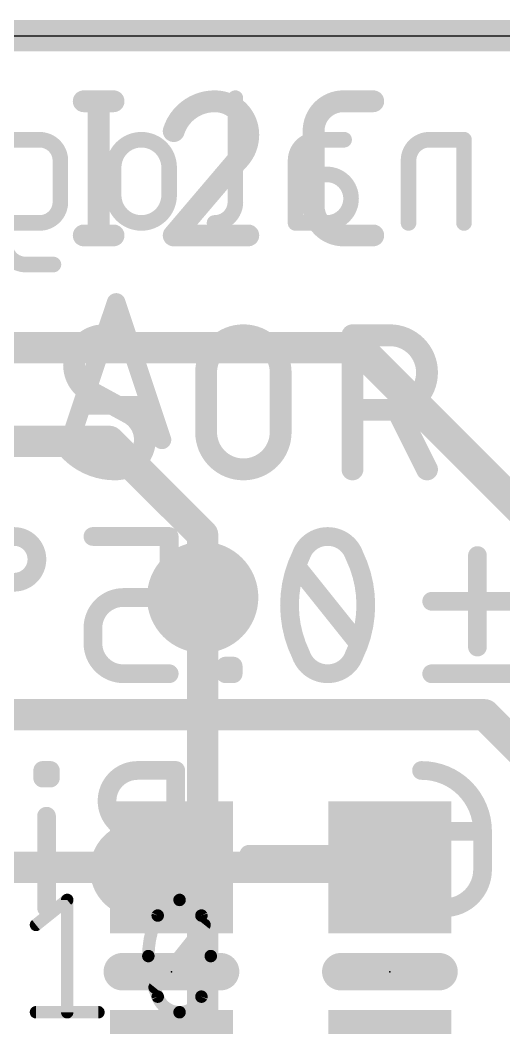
# Model space of a CAD drawing. Extents: x -0.1 to 23, y -0.1 to 16.6.
# Drawn here: x 14.01 to 17.95, y 8.43 to 16.64 of the extents above; entities that cross this region are included whole.
import ezdxf

# ---------------------------------------------------------------- set-up
doc = ezdxf.new("R2010")
doc.units = 0
for name, color, linetype in [('1', 12, 'CONTINUOUS'), ('16', 5, 'CONTINUOUS'), ('18', 110, 'CONTINUOUS'), ('20', 31, 'CONTINUOUS'), ('21', 40, 'CONTINUOUS'), ('22', 6, 'CONTINUOUS'), ('23', 53, 'CONTINUOUS'), ('27', 4, 'CONTINUOUS')]:
    doc.layers.add(name, color=color, linetype=linetype)

# ---------------------------------------------------------------- blocks, each defined once
blk = doc.blocks.new('RECT')
blk.add_solid([(-0.5, -0.5), (0.5, -0.5), (-0.5, 0.5), (0.5, 0.5)])
blk = doc.blocks.new('ROUNDV')
at = {"const_width": 0.5}
blk.add_lwpolyline([(0, -0.25, 1), (0, 0.25, 1), (0, -0.25)], format="xyb", dxfattribs=at)

msp = doc.modelspace()

# ---------------------------------------------------------------- linework, layer by layer
at = {"layer": '1', "const_width": 0.254}
for points in [[(16.764, 13.97), (10.414, 13.97)], [(19.05, 11.684), (16.764, 13.97)], [(14.732, 13.208), (12.446, 13.208)], [(15.494, 12.446), (14.732, 13.208)], [(15.494, 12.446), (15.494, 11.938)], [(17.7885, 10.982), (13.843, 10.982)], [(18.1022, 10.6683), (17.7885, 10.982)], [(15.24, 9.74), (11.596, 9.74)], [(17.018, 9.74), (15.24, 9.74)]]:
    msp.add_lwpolyline(points, dxfattribs=at)
at = {"layer": '1', "const_width": 0.127}
for points in [[(16.8089, 14.0149, 1), (16.7191, 13.9251)], [(16.764, 13.9065, 1), (16.764, 14.0335)], [(14.7769, 13.2529, 1), (14.6871, 13.1631)], [(14.732, 13.1445, 1), (14.732, 13.2715)], [(15.5575, 12.446, 1), (15.4305, 12.446)], [(15.4491, 12.4011, 1), (15.5389, 12.4909)], [(15.4305, 11.938, 1), (15.5575, 11.938)], [(17.8334, 11.0269, 1), (17.7436, 10.9371)], [(17.7885, 10.9185, 1), (17.7885, 11.0455)], [(15.24, 9.8035, 1), (15.24, 9.6765)], [(15.24, 9.6765, 1), (15.24, 9.8035)], [(17.018, 9.6765, 1), (17.018, 9.8035)]]:
    msp.add_lwpolyline(points, format="xyb", dxfattribs=at)
at = {"layer": '16', "const_width": 0.254}
for points in [[(2.54, 16.51), (20.32, 16.51)], [(15.494, 11.938), (15.494, 6.604)]]:
    msp.add_lwpolyline(points, dxfattribs=at)
at = {"layer": '16', "const_width": 0.127}
msp.add_lwpolyline([(15.5575, 11.938, 1), (15.4305, 11.938)], format="xyb", dxfattribs=at)
at = {"layer": '20'}
msp.add_line((2.54, 16.51), (20.32, 16.51), dxfattribs=at)
at = {"layer": '21'}
for points, const_width in [([(14.5261, 16.0211, 1), (14.5261, 15.9322)], 0.0889), ([(14.6919, 15.9766, 1), (14.603, 15.9766)], 0.0889), ([(14.7689, 15.9322, 1), (14.7689, 16.0211)], 0.0889), ([(15.5922, 15.9766, 0.3252), (15.2585, 15.7339)], 0.1778), ([(15.5922, 16.0211, 1), (15.5922, 15.9322)], 0.0889), ([(15.8653, 15.7035, 0.4142), (15.5922, 15.9766)], 0.1778), ([(15.5922, 15.9322, 1), (15.5922, 16.021)], 0.0889), ([(16.6396, 15.9766, 0.4142), (16.3969, 15.7339)], 0.1778), ([(16.6396, 16.0211, 1), (16.6396, 15.9322)], 0.0889), ([(16.6397, 15.9322, 1), (16.6396, 16.021)], 0.0889), ([(16.8824, 15.9322, 1), (16.8824, 16.0211)], 0.0889), ([(15.2162, 15.7476, 1), (15.3008, 15.7202)], 0.0889), ([(15.7743, 15.4912, 0.2053), (15.8653, 15.7035)], 0.1778), ([(15.9097, 15.7035, 1), (15.8208, 15.7036)], 0.0889), ([(16.4414, 15.7339, 1), (16.3525, 15.7339)], 0.0889), ([(16.3525, 15.7339, 1), (16.4414, 15.7339)], 0.0889), ([(15.8208, 15.7035, 1), (15.9097, 15.7035)], 0.0889), ([(15.7436, 15.5234, 1), (15.8049, 15.459)], 0.0889), ([(15.8081, 15.4624, 1), (15.7404, 15.52)], 0.0889), ([(16.3969, 15.1271, 0.4142), (16.6396, 14.8844)], 0.1778), ([(16.4414, 15.1271, 1), (16.3525, 15.1271)], 0.0889), ([(16.3525, 15.1271, 1), (16.4414, 15.1271)], 0.0889), ([(14.5261, 14.9289, 1), (14.5261, 14.84)], 0.0889), ([(14.7689, 14.84, 1), (14.7689, 14.9289)], 0.0889), ([(15.2585, 14.9289, 1), (15.2585, 14.84)], 0.0889), ([(15.2246, 14.9132, 1), (15.2924, 14.8556)], 0.0889), ([(15.8653, 14.84, 1), (15.8653, 14.9289)], 0.0889), ([(16.6396, 14.9289, 1), (16.6396, 14.84)], 0.0889), ([(16.6396, 14.84, 1), (16.6396, 14.9289)], 0.0889), ([(16.8824, 14.84, 1), (16.8824, 14.9289)], 0.0889), ([(14.603, 14.8844, 1), (14.6919, 14.8844)], 0.0889), ([(14.6902, 14.0716, 0.4142), (14.4475, 13.8289)], 0.1778), ([(14.9633, 13.9806, 0.1623), (14.6902, 14.0716)], 0.1778), ([(14.6902, 14.116, 1), (14.6902, 14.0272)], 0.0889), ([(14.6902, 14.0272, 1), (14.6902, 14.116)], 0.0889), ([(16.1289, 13.7682, 1), (15.5221, 13.7682)], 0.1778), ([(16.7578, 14.0716, 1), (16.6689, 14.0716)], 0.0889), ([(16.7133, 14.116, 1), (16.7133, 14.0272)], 0.0889), ([(17.0167, 13.4648, 1), (17.0167, 14.0716)], 0.1778), ([(17.0167, 14.116, 1), (17.0167, 14.0272)], 0.0889), ([(17.0167, 14.0272, 1), (17.0167, 14.116)], 0.0889), ([(14.9366, 13.945, 1), (14.99, 14.0161)], 0.0889), ([(14.4475, 13.8289, 0.2656), (14.5689, 13.6165)], 0.1778), ([(14.492, 13.8289, 1), (14.4031, 13.8289)], 0.0889), ([(14.4031, 13.8289, 1), (14.492, 13.8289)], 0.0889), ([(15.5665, 13.7682, 1), (15.4776, 13.7682)], 0.0889), ([(15.4776, 13.7682, 1), (15.5665, 13.7682)], 0.0889), ([(16.1733, 13.7682, 1), (16.0844, 13.7682)], 0.0889), ([(16.0844, 13.7682, 1), (16.1733, 13.7682)], 0.0889), ([(14.5902, 13.6555, 1), (14.5476, 13.5775)], 0.0889), ([(14.5463, 13.5782, 1), (14.5915, 13.6548)], 0.0889), ([(16.7133, 13.5093, 1), (16.7133, 13.4204)], 0.0889), ([(17.0167, 13.5093, 1), (17.0167, 13.4204)], 0.0889), ([(17.0167, 13.4204, 1), (17.0167, 13.5093)], 0.0889), ([(17.1171, 13.4847, 1), (17.0376, 13.4449)], 0.0889), ([(15.024, 13.2221, 0.2656), (14.9026, 13.4345)], 0.1778), ([(14.9252, 13.4728, 1), (14.8801, 13.3962)], 0.0889), ([(14.8813, 13.3955, 1), (14.9239, 13.4735)], 0.0889), ([(14.7813, 12.9794, 0.4142), (15.024, 13.2221)], 0.1778), ([(15.0684, 13.2221, 1), (14.9795, 13.2221)], 0.0889), ([(15.5221, 13.2828, 1), (16.1289, 13.2828)], 0.1778), ([(15.5665, 13.2828, 1), (15.4776, 13.2828)], 0.0889), ([(15.4776, 13.2828, 1), (15.5665, 13.2828)], 0.0889), ([(16.1733, 13.2828, 1), (16.0844, 13.2828)], 0.0889), ([(16.0844, 13.2828, 1), (16.1733, 13.2828)], 0.0889), ([(14.4172, 13.1311, 0.2), (14.7813, 12.9794)], 0.1778), ([(14.4488, 13.1624, 1), (14.3856, 13.0998)], 0.0889), ([(14.9795, 13.2221, 1), (15.0684, 13.2221)], 0.0889), ([(14.7813, 13.0238, 1), (14.7813, 12.9349)], 0.0889), ([(14.7813, 12.935, 1), (14.7813, 13.0238)], 0.0889), ([(16.6689, 12.9794, 1), (16.7578, 12.9794)], 0.0889), ([(17.2803, 12.9595, 1), (17.3599, 12.9993)], 0.0889), ([(14.84, 8.9662, 1), (14.84, 8.8138)], 0.1524), ([(15.64, 8.8138, 1), (15.64, 8.9662)], 0.1524), ([(16.618, 8.9662, 1), (16.618, 8.8138)], 0.1524), ([(17.418, 8.8138, 1), (17.418, 8.9662)], 0.1524)]:
    msp.add_lwpolyline(points, format="xyb", dxfattribs=dict(at, const_width=const_width))
for points, const_width in [([(14.5261, 15.9766), (14.7689, 15.9766)], 0.1778), ([(14.6475, 15.9766), (14.6475, 14.8844)], 0.1778), ([(16.6396, 15.9766), (16.8824, 15.9766)], 0.1778), ([(16.3969, 15.1271), (16.3969, 15.7339)], 0.1778), ([(15.7743, 15.4912), (15.2585, 14.8844)], 0.1778), ([(14.5261, 14.8844), (14.7689, 14.8844)], 0.1778), ([(15.2585, 14.8844), (15.8653, 14.8844)], 0.1778), ([(16.8824, 14.8844), (16.6396, 14.8844)], 0.1778), ([(16.7133, 12.9794), (16.7133, 14.0716)], 0.1778), ([(16.7133, 14.0716), (17.0167, 14.0716)], 0.1778), ([(15.5221, 13.2828), (15.5221, 13.7682)], 0.1778), ([(16.1289, 13.7682), (16.1289, 13.2828)], 0.1778), ([(14.9026, 13.4345), (14.5689, 13.6165)], 0.1778), ([(17.0167, 13.4648), (16.7133, 13.4648)], 0.1778), ([(17.3201, 12.9794), (17.0774, 13.4648)], 0.1778), ([(15.64, 8.89), (14.84, 8.89)], 0.3048), ([(17.418, 8.89), (16.618, 8.89)], 0.3048)]:
    msp.add_lwpolyline(points, dxfattribs=dict(at, const_width=const_width))
at = {"layer": '22'}
for points, const_width in [([(15.7602, 16.002), (15.7602, 15.1553)], 0.127), ([(14.1665, 15.6633), (13.8842, 15.6633)], 0.127), ([(16.4196, 15.6633), (16.6453, 15.6633)], 0.127), ([(17.6213, 15.6633), (17.3391, 15.6633)], 0.127), ([(17.6213, 14.986), (17.6213, 15.6633)], 0.127), ([(14.3358, 15.1553), (14.3358, 15.494)], 0.127), ([(16.2502, 14.986), (16.2502, 15.494)], 0.127), ([(17.1697, 15.494), (17.1697, 14.986)], 0.127), ([(14.7694, 15.4376), (14.7694, 15.2118)], 0.127), ([(15.221, 15.2118), (15.221, 15.4376)], 0.127), ([(16.2502, 15.3811), (16.5042, 15.3811)], 0.127), ([(13.8842, 14.986), (14.1665, 14.986)], 0.127), ([(16.5042, 14.986), (16.2502, 14.986)], 0.127), ([(14.0536, 14.6473), (14.2794, 14.6473)], 0.127), ([(14.7899, 14.3383), (14.4173, 13.2207)], 0.1524), ([(15.1624, 13.2207), (14.7899, 14.3383)], 0.1524), ([(14.5105, 13.5001), (15.0693, 13.5001)], 0.1524), ([(15.2216, 12.4333), (14.6008, 12.4333)], 0.1524), ([(15.2216, 11.9366), (15.2216, 12.4333)], 0.1524), ([(17.7306, 11.533), (17.7306, 12.2781)], 0.1524), ([(16.7598, 11.5641), (16.263, 12.1849)], 0.1524), ([(14.8491, 11.9366), (15.2216, 11.9366)], 0.1524), ([(18.1031, 11.9055), (17.3581, 11.9055)], 0.1524), ([(14.6008, 11.5641), (14.6008, 11.6882)], 0.1524), ([(15.7423, 11.3778), (15.6803, 11.3778)], 0.1524), ([(15.6803, 11.3778), (15.6803, 11.3157)], 0.1524), ([(15.7423, 11.3157), (15.7423, 11.3778)], 0.1524), ([(15.2216, 11.3157), (14.8491, 11.3157)], 0.1524), ([(15.6803, 11.3157), (15.7423, 11.3157)], 0.1524), ([(18.1031, 11.3157), (17.3581, 11.3157)], 0.1524), ([(14.2544, 10.5283), (14.1923, 10.5283)], 0.1524), ([(14.1923, 10.5283), (14.1923, 10.4662)], 0.1524), ([(14.2544, 10.4662), (14.2544, 10.5283)], 0.1524), ([(15.2746, 10.5283), (14.9642, 10.5283)], 0.1524), ([(15.2746, 9.4107), (15.2746, 10.5283)], 0.1524), ([(14.1923, 10.4662), (14.2544, 10.4662)], 0.1524), ([(14.2233, 9.4107), (14.2233, 10.1558)], 0.1524), ([(15.2746, 10.0316), (14.9642, 10.0316)], 0.1524), ([(17.7723, 10.0316), (17.3997, 10.0316)], 0.1524), ([(17.7723, 9.7211), (17.7723, 10.0316)], 0.1524), ([(16.6152, 9.8453), (15.8701, 9.8453)], 0.1524), ([(17.1514, 9.7832), (17.1514, 9.7211)], 0.1524), ([(14.9642, 9.4107), (15.2746, 9.4107)], 0.1524)]:
    msp.add_lwpolyline(points, dxfattribs=dict(at, const_width=const_width))
for points, const_width in [([(15.792, 16.002, 1), (15.7285, 16.002)], 0.0635), ([(14.1665, 15.6951, 1), (14.1665, 15.6316)], 0.0635), ([(14.3358, 15.494, 0.4142), (14.1665, 15.6633)], 0.127), ([(14.1665, 15.6316, 1), (14.1665, 15.6951)], 0.0635), ([(15.221, 15.4376, 1), (14.7694, 15.4376)], 0.127), ([(16.4196, 15.6633, 0.4142), (16.2502, 15.494)], 0.127), ([(16.4196, 15.6951, 1), (16.4196, 15.6316)], 0.0635), ([(16.4196, 15.6316, 1), (16.4196, 15.6951)], 0.0635), ([(16.6453, 15.6316, 1), (16.6453, 15.6951)], 0.0635), ([(17.3391, 15.6633, 0.4142), (17.1697, 15.494)], 0.127), ([(17.3391, 15.6951, 1), (17.3391, 15.6316)], 0.0635), ([(17.3391, 15.6316, 1), (17.3391, 15.6951)], 0.0635), ([(17.653, 15.6633, 1), (17.5895, 15.6633)], 0.0635), ([(17.6213, 15.6316, 1), (17.6213, 15.6951)], 0.0635), ([(14.3675, 15.494, 1), (14.304, 15.494)], 0.0635), ([(14.304, 15.494, 1), (14.3675, 15.494)], 0.0635), ([(16.282, 15.494, 1), (16.2185, 15.494)], 0.0635), ([(16.2185, 15.494, 1), (16.282, 15.494)], 0.0635), ([(17.2015, 15.494, 1), (17.138, 15.494)], 0.0635), ([(17.138, 15.494, 1), (17.2015, 15.494)], 0.0635), ([(14.8012, 15.4376, 1), (14.7377, 15.4376)], 0.0635), ([(14.7377, 15.4376, 1), (14.8012, 15.4376)], 0.0635), ([(15.2527, 15.4376, 1), (15.1892, 15.4376)], 0.0635), ([(15.1892, 15.4376, 1), (15.2527, 15.4376)], 0.0635), ([(16.2502, 15.4129, 1), (16.2502, 15.3494)], 0.0635), ([(16.5042, 15.4129, 1), (16.5042, 15.3494)], 0.0635), ([(16.5042, 14.986, 1), (16.5042, 15.3811)], 0.127), ([(16.5042, 15.3494, 1), (16.5042, 15.4129)], 0.0635), ([(14.7694, 15.2118, 1), (15.221, 15.2118)], 0.127), ([(14.8012, 15.2118, 1), (14.7377, 15.2118)], 0.0635), ([(15.2527, 15.2118, 1), (15.1892, 15.2118)], 0.0635), ([(14.1665, 14.986, 0.4142), (14.3358, 15.1553)], 0.127), ([(14.3675, 15.1553, 1), (14.304, 15.1553)], 0.0635), ([(14.304, 15.1553, 1), (14.3675, 15.1553)], 0.0635), ([(14.7377, 15.2118, 1), (14.8012, 15.2118)], 0.0635), ([(15.1892, 15.2118, 1), (15.2527, 15.2118)], 0.0635), ([(15.5909, 14.986, 0.4142), (15.7602, 15.1553)], 0.127), ([(15.792, 15.1553, 1), (15.7285, 15.1553)], 0.0635), ([(15.7285, 15.1553, 1), (15.792, 15.1553)], 0.0635), ([(14.1665, 15.0178, 1), (14.1665, 14.9543)], 0.0635), ([(14.1665, 14.9543, 1), (14.1665, 15.0178)], 0.0635), ([(15.5909, 15.0178, 1), (15.5909, 14.9543)], 0.0635), ([(16.2502, 15.0178, 1), (16.2502, 14.9543)], 0.0635), ([(16.2185, 14.986, 1), (16.282, 14.986)], 0.0635), ([(16.5042, 15.0177, 1), (16.5042, 14.9542)], 0.0635), ([(16.5042, 14.9543, 1), (16.5042, 15.0178)], 0.0635), ([(17.138, 14.986, 1), (17.2015, 14.986)], 0.0635), ([(17.5895, 14.986, 1), (17.653, 14.986)], 0.0635), ([(13.8842, 14.8167, 0.4142), (14.0536, 14.6473)], 0.127), ([(14.0536, 14.6791, 1), (14.0536, 14.6156)], 0.0635), ([(14.0536, 14.6156, 1), (14.0536, 14.6791)], 0.0635), ([(14.2794, 14.6156, 1), (14.2794, 14.6791)], 0.0635), ([(14.826, 14.3503, 1), (14.7537, 14.3263)], 0.0762), ([(14.826, 14.3263, 1), (14.7537, 14.3503)], 0.0762), ([(14.5105, 13.5382, 1), (14.5105, 13.462)], 0.0762), ([(15.0693, 13.462, 1), (15.0693, 13.5382)], 0.0762), ([(14.3812, 13.2327, 1), (14.4535, 13.2087)], 0.0762), ([(15.1262, 13.2087, 1), (15.1985, 13.2327)], 0.0762), ([(14.145, 12.247, 1), (13.7724, 12.247)], 0.1524), ([(14.6008, 12.4714, 1), (14.6008, 12.3952)], 0.0762), ([(15.2597, 12.4333, 1), (15.1835, 12.4333)], 0.0762), ([(15.2216, 12.3952, 1), (15.2216, 12.4714)], 0.0762), ([(16.5114, 12.4333, 0.3205), (16.2941, 12.2781)], 0.1524), ([(16.7287, 12.2781, 0.3205), (16.5114, 12.4333)], 0.1524), ([(16.5114, 12.4714, 1), (16.5114, 12.3952)], 0.0762), ([(16.5114, 12.3952, 1), (16.5114, 12.4714)], 0.0762), ([(13.7724, 12.247, 1), (14.145, 12.247)], 0.1524), ([(14.1831, 12.247, 1), (14.1069, 12.247)], 0.0762), ([(16.2941, 12.2781, 0.1139), (16.201, 11.8745)], 0.1524), ([(16.258, 12.2904, 1), (16.3301, 12.2657)], 0.0762), ([(16.3283, 12.2614, 1), (16.2598, 12.2948)], 0.0762), ([(16.8218, 11.8745, 0.1139), (16.7287, 12.2781)], 0.1524), ([(16.763, 12.2948, 1), (16.6945, 12.2614)], 0.0762), ([(16.6927, 12.2657, 1), (16.7648, 12.2904)], 0.0762), ([(17.7687, 12.2781, 1), (17.6925, 12.2781)], 0.0762), ([(14.1069, 12.247, 1), (14.1831, 12.247)], 0.0762), ([(16.2928, 12.2087, 1), (16.2333, 12.1611)], 0.0762), ([(14.8491, 11.9366, 0.4142), (14.6008, 11.6882)], 0.1524), ([(14.8491, 11.9747, 1), (14.8491, 11.8985)], 0.0762), ([(14.8491, 11.8985, 1), (14.8491, 11.9747)], 0.0762), ([(15.2216, 11.8985, 1), (15.2216, 11.9747)], 0.0762), ([(17.3581, 11.9436, 1), (17.3581, 11.8674)], 0.0762), ([(15.1835, 11.9366, 1), (15.2597, 11.9366)], 0.0762), ([(16.201, 11.8745, 0.1139), (16.2941, 11.4709)], 0.1524), ([(16.2391, 11.8745, 1), (16.1629, 11.8745)], 0.0762), ([(16.1629, 11.8745, 1), (16.2391, 11.8745)], 0.0762), ([(16.7287, 11.4709, 0.1139), (16.8218, 11.8745)], 0.1524), ([(16.8599, 11.8745, 1), (16.7837, 11.8745)], 0.0762), ([(16.7837, 11.8745, 1), (16.8599, 11.8745)], 0.0762), ([(14.6389, 11.6882, 1), (14.5627, 11.6882)], 0.0762), ([(14.5627, 11.6882, 1), (14.6389, 11.6882)], 0.0762), ([(14.6008, 11.5641, 0.4142), (14.8491, 11.3157)], 0.1524), ([(14.6389, 11.5641, 1), (14.5627, 11.5641)], 0.0762), ([(14.5627, 11.5641, 1), (14.6389, 11.5641)], 0.0762), ([(16.73, 11.5403, 1), (16.7895, 11.5879)], 0.0762), ([(17.6925, 11.533, 1), (17.7687, 11.533)], 0.0762), ([(16.2941, 11.4709, 0.3205), (16.5114, 11.3157)], 0.1524), ([(16.3301, 11.4833, 1), (16.2581, 11.4586)], 0.0762), ([(16.2598, 11.4542, 1), (16.3283, 11.4876)], 0.0762), ([(16.5114, 11.3157, 0.3205), (16.7287, 11.4709)], 0.1524), ([(16.6945, 11.4876, 1), (16.763, 11.4542)], 0.0762), ([(16.7647, 11.4586, 1), (16.6927, 11.4833)], 0.0762), ([(15.6803, 11.4159, 1), (15.6803, 11.3397)], 0.0762), ([(15.7184, 11.3778, 1), (15.6422, 11.3778)], 0.0762), ([(15.7804, 11.3778, 1), (15.7042, 11.3778)], 0.0762), ([(15.7423, 11.3397, 1), (15.7423, 11.4159)], 0.0762), ([(14.8491, 11.3538, 1), (14.8491, 11.2776)], 0.0762), ([(14.8491, 11.2776, 1), (14.8491, 11.3538)], 0.0762), ([(15.2216, 11.2776, 1), (15.2216, 11.3538)], 0.0762), ([(15.6803, 11.3538, 1), (15.6803, 11.2776)], 0.0762), ([(15.6422, 11.3157, 1), (15.7184, 11.3157)], 0.0762), ([(15.7042, 11.3157, 1), (15.7804, 11.3157)], 0.0762), ([(15.7423, 11.2776, 1), (15.7423, 11.3538)], 0.0762), ([(16.5114, 11.3538, 1), (16.5114, 11.2776)], 0.0762), ([(16.5114, 11.2776, 1), (16.5114, 11.3538)], 0.0762), ([(17.3581, 11.3538, 1), (17.3581, 11.2776)], 0.0762), ([(14.1923, 10.5664, 1), (14.1923, 10.4902)], 0.0762), ([(14.2304, 10.5283, 1), (14.1542, 10.5283)], 0.0762), ([(14.2925, 10.5283, 1), (14.2163, 10.5283)], 0.0762), ([(14.2544, 10.4902, 1), (14.2544, 10.5664)], 0.0762), ([(14.9642, 10.5283, 1), (14.9642, 10.0316)], 0.1524), ([(14.9642, 10.5664, 1), (14.9642, 10.4902)], 0.0762), ([(14.9642, 10.4902, 1), (14.9642, 10.5664)], 0.0762), ([(15.3127, 10.5283, 1), (15.2365, 10.5283)], 0.0762), ([(15.2746, 10.4902, 1), (15.2746, 10.5664)], 0.0762), ([(17.7723, 10.0316, 0.4142), (17.2756, 10.5283)], 0.1524), ([(17.2756, 10.5664, 1), (17.2756, 10.4902)], 0.0762), ([(14.1923, 10.5043, 1), (14.1923, 10.4281)], 0.0762), ([(14.1542, 10.4662, 1), (14.2304, 10.4662)], 0.0762), ([(14.2163, 10.4662, 1), (14.2925, 10.4662)], 0.0762), ([(14.2544, 10.4281, 1), (14.2544, 10.5043)], 0.0762), ([(14.2614, 10.1558, 1), (14.1852, 10.1558)], 0.0762), ([(14.9642, 10.0316, 1), (14.9642, 9.4107)], 0.1524), ([(14.9642, 10.0697, 1), (14.9642, 9.9935)], 0.0762), ([(14.9642, 9.9935, 1), (14.9642, 10.0697)], 0.0762), ([(14.9642, 9.9935, 1), (14.9642, 10.0697)], 0.0762), ([(15.2746, 9.9935, 1), (15.2746, 10.0697)], 0.0762), ([(17.3997, 10.0316, 0.4142), (17.1514, 9.7832)], 0.1524), ([(17.3997, 10.0697, 1), (17.3997, 9.9935)], 0.0762), ([(17.3997, 9.9935, 1), (17.3997, 10.0697)], 0.0762), ([(17.8104, 10.0316, 1), (17.7342, 10.0316)], 0.0762), ([(17.7723, 9.9935, 1), (17.7723, 10.0697)], 0.0762), ([(17.7342, 10.0316, 1), (17.8104, 10.0316)], 0.0762), ([(15.8701, 9.8834, 1), (15.8701, 9.8072)], 0.0762), ([(16.6152, 9.8072, 1), (16.6152, 9.8834)], 0.0762), ([(17.1895, 9.7832, 1), (17.1133, 9.7832)], 0.0762), ([(17.1133, 9.7832, 1), (17.1895, 9.7832)], 0.0762), ([(17.1514, 9.7211, 1), (17.7723, 9.7211)], 0.1524), ([(17.1895, 9.7211, 1), (17.1133, 9.7211)], 0.0762), ([(17.8104, 9.7211, 1), (17.7342, 9.7211)], 0.0762), ([(17.1133, 9.7211, 1), (17.1895, 9.7211)], 0.0762), ([(17.7342, 9.7211, 1), (17.8104, 9.7211)], 0.0762), ([(14.1852, 9.4107, 1), (14.2614, 9.4107)], 0.0762), ([(14.9642, 9.4488, 1), (14.9642, 9.3726)], 0.0762), ([(14.9642, 9.3726, 1), (14.9642, 9.4488)], 0.0762), ([(15.2365, 9.4107, 1), (15.3127, 9.4107)], 0.0762), ([(15.2746, 9.3726, 1), (15.2746, 9.4488)], 0.0762)]:
    msp.add_lwpolyline(points, format="xyb", dxfattribs=dict(at, const_width=const_width))
at = {"layer": '23'}
for p in [(15.24, 8.89), (17.018, 8.89)]:
    msp.add_point(p, dxfattribs=at)
at = {"layer": '27', "const_width": 0.1016}
for points in [[(14.1376, 9.271), (14.3916, 9.4742)], [(14.3916, 9.4742), (14.3916, 8.5598)], [(15.1028, 8.763), (15.5092, 9.271)], [(14.1376, 8.5598), (14.6456, 8.5598)]]:
    msp.add_lwpolyline(points, dxfattribs=at)
at = {"layer": '27'}
for points, const_width in [([(14.417, 9.4742, 1), (14.3662, 9.4742)], 0.0508), ([(14.4075, 9.4544, 1), (14.3758, 9.494)], 0.0508), ([(15.306, 9.4742, 0.3205), (15.1282, 9.3472)], 0.1016), ([(15.4838, 9.3472, 0.3205), (15.306, 9.4742)], 0.1016), ([(15.306, 9.4996, 1), (15.306, 9.4488)], 0.0508), ([(15.306, 9.4488, 1), (15.306, 9.4996)], 0.0508), ([(15.1282, 9.3472, 0.1139), (15.052, 9.017)], 0.1016), ([(15.1042, 9.3554, 1), (15.1523, 9.339)], 0.0508), ([(15.1511, 9.3361, 1), (15.1054, 9.3583)], 0.0508), ([(15.56, 9.017, 0.1139), (15.4838, 9.3472)], 0.1016), ([(15.5067, 9.3583, 1), (15.461, 9.3361)], 0.0508), ([(15.4598, 9.339, 1), (15.5079, 9.3554)], 0.0508), ([(14.1218, 9.2908, 1), (14.1535, 9.2512)], 0.0508), ([(15.5291, 9.2551, 1), (15.4894, 9.2869)], 0.0508), ([(15.052, 9.017, 0.1139), (15.1282, 8.6868)], 0.1016), ([(15.0774, 9.017, 1), (15.0266, 9.017)], 0.0508), ([(15.0266, 9.017, 1), (15.0774, 9.017)], 0.0508), ([(15.4838, 8.6868, 0.1139), (15.56, 9.017)], 0.1016), ([(15.5854, 9.017, 1), (15.5346, 9.017)], 0.0508), ([(15.5346, 9.017, 1), (15.5854, 9.017)], 0.0508), ([(15.083, 8.7789, 1), (15.1227, 8.7471)], 0.0508), ([(15.1282, 8.6868, 0.3205), (15.306, 8.5598)], 0.1016), ([(15.1523, 8.695, 1), (15.1042, 8.6786)], 0.0508), ([(15.1054, 8.6757, 1), (15.1511, 8.6979)], 0.0508), ([(15.306, 8.5598, 0.3205), (15.4838, 8.6868)], 0.1016), ([(15.461, 8.6979, 1), (15.5067, 8.6757)], 0.0508), ([(15.5079, 8.6786, 1), (15.4598, 8.695)], 0.0508), ([(14.1376, 8.5852, 1), (14.1376, 8.5344)], 0.0508), ([(14.3662, 8.5598, 1), (14.417, 8.5598)], 0.0508), ([(14.6456, 8.5344, 1), (14.6456, 8.5852)], 0.0508), ([(15.306, 8.5852, 1), (15.306, 8.5344)], 0.0508), ([(15.306, 8.5344, 1), (15.306, 8.5852)], 0.0508)]:
    msp.add_lwpolyline(points, format="xyb", dxfattribs=dict(at, const_width=const_width))

# ---------------------------------------------------------------- block references
at = {"layer": '1', "xscale": 1.075, "rotation": 270}
for p in [(15.24, 9.74), (17.018, 9.74), (15.24, 8.04), (17.018, 8.04)]:
    msp.add_blockref('RECT', p, dxfattribs=at)
at = {"layer": '18', "xscale": 0.9064, "yscale": 0.9064}
msp.add_blockref('ROUNDV', (15.494, 11.938), dxfattribs=at)
msp.add_blockref('ROUNDV', (15.494, 11.938), dxfattribs=at)

doc.saveas('drawing.dxf')
